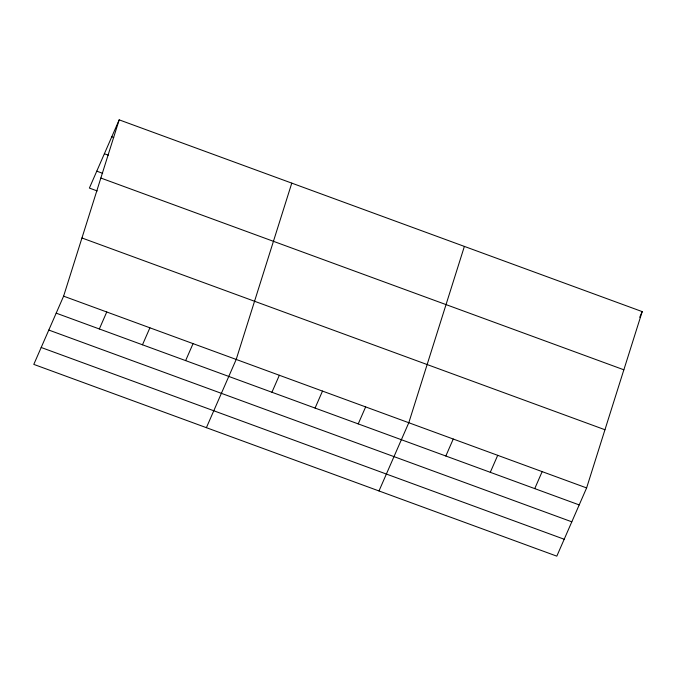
<?xml version="1.0" encoding="UTF-8"?>
<svg xmlns="http://www.w3.org/2000/svg" width="676" height="676" viewBox="0 0 676 676"><rect width="100%" height="100%" fill="white"/><g stroke="black" fill="none" stroke-linecap="round" stroke-linejoin="round"><path stroke-width="1.01" d="M63.612 296.164L119.187 119.846L642.2 311.611L586.616 487.928L556.813 556.154L33.8 364.389L63.612 296.164L586.616 487.928M291.779 183.128L236.203 359.446L206.391 427.671M464.378 246.41L408.794 422.728L378.991 490.953M119.187 119.846L89.384 188.072L97.226 190.953M99.338 328.967L106.757 311.982M142.484 344.785L149.903 327.801M185.63 360.604L193.057 343.628M271.929 392.249L279.349 375.264M315.075 408.067L322.503 391.083M358.229 423.886L365.648 406.91M445.83 456.013L453.25 439.028M490.286 472.313L497.705 455.328M534.741 488.613L542.16 471.628M639.724 317.272L642.2 311.611M111.768 136.831L113.729 137.549M104.383 153.739L108.304 155.176M96.769 171.163L102.651 173.318M100.842 178.033L623.855 369.797M81.948 237.977L604.961 429.742M56.184 313.149L579.197 504.913M48.799 330.057L571.812 521.821M41.185 347.481L564.198 539.245"/></g></svg>
